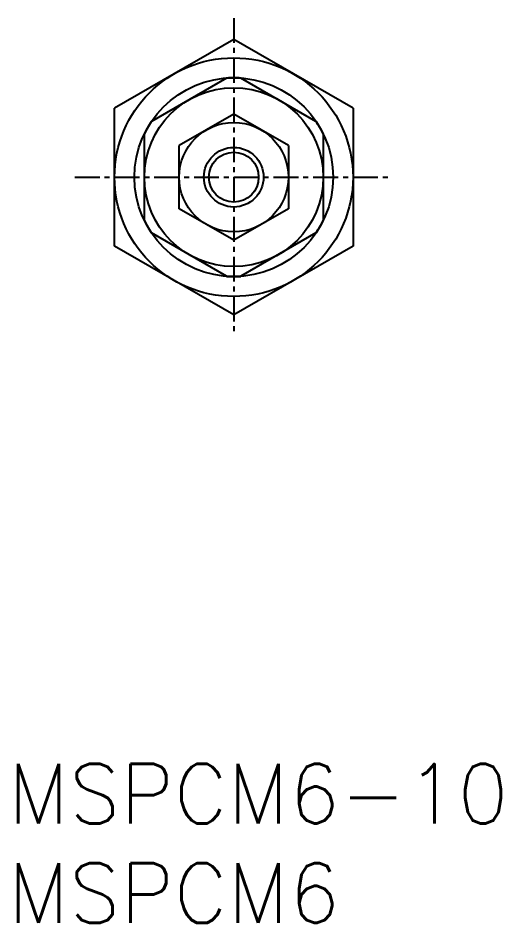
# Model space of a CAD drawing. Extents: x 90.3 to 177.2, y 70.5 to 116.
# Drawn here: x 90.26 to 114.56, y 70.48 to 115.98 of the extents above; entities that cross this region are included whole.
import ezdxf
from ezdxf.enums import TextEntityAlignment as Align

# ---------------------------------------------------------------- set-up
doc = ezdxf.new("R2010")
doc.units = 0
doc.linetypes.add('CENTER', pattern=[2, 1.25, -0.25, 0.25, -0.25])
doc.layers.get('0').update_dxf_attribs({"linetype": 'CONTINUOUS'})
doc.layers.add('CENTER', color=1, linetype='CENTER')
doc.styles.get("Standard").update_dxf_attribs({"font": 'txt.shx', "bigfont": 'extfont.shx'})

msp = doc.modelspace()

# ---------------------------------------------------------------- linework, layer by layer
at = {"color": 7, "linetype": 'CONTINUOUS'}
for p, q in [((101.12, 114.911), (95.12, 111.446)), ((107.12, 111.446), (101.12, 114.911)), ((100.757, 112.969), (96.982, 110.79)), ((105.257, 110.79), (101.482, 112.969)), ((95.12, 104.518), (95.12, 111.446)), ((101.12, 111.158), (98.37, 109.57)), ((103.87, 109.57), (101.12, 111.158)), ((107.12, 111.446), (107.12, 104.518)), ((96.62, 105.803), (96.62, 110.162)), ((105.62, 110.162), (105.62, 105.803)), ((98.37, 106.395), (98.37, 109.57)), ((103.87, 109.57), (103.87, 106.395)), ((101.12, 104.807), (98.37, 106.395)), ((103.87, 106.395), (101.12, 104.807)), ((100.757, 102.996), (96.982, 105.175)), ((105.257, 105.175), (101.482, 102.996)), ((101.12, 101.054), (95.12, 104.518)), ((107.12, 104.518), (101.12, 101.054))]:
    msp.add_line(p, q, dxfattribs=at)
for radius in [6, 2.75, 1.5]:
    msp.add_circle((101.12, 107.982), radius, dxfattribs=at)
at = {"color": 3, "linetype": 'CONTINUOUS'}
for radius in [5, 4.5, 1.25]:
    msp.add_circle((101.12, 107.982), radius, dxfattribs=at)
at = {"color": 7, "linetype": 'CONTINUOUS'}
for start, end in [(85.8419, 94.1581), (145.8419, 154.1581), (25.8419, 34.1581), (205.8419, 214.1581), (325.8419, 334.1581), (265.8419, 274.1581)]:
    msp.add_arc((101.12, 107.982), 5, start, end, dxfattribs=at)
at = {"layer": 'CENTER', "color": 1, "linetype": 'CENTER'}
for p, q in [((101.12, 115.982), (101.12, 99.982)), ((93.12, 107.982), (109.12, 107.982))]:
    msp.add_line(p, q, dxfattribs=at)

# ---------------------------------------------------------------- texts
at = {"color": 7, "linetype": 'CONTINUOUS'}
for s, p in [('MSPCM6-10', (89.75, 76.978)), ('MSPCM6', (89.75, 71.978))]:
    msp.add_text(s, height=3, dxfattribs=at).set_placement(p, align=Align.MIDDLE_LEFT)

doc.saveas('drawing.dxf')
